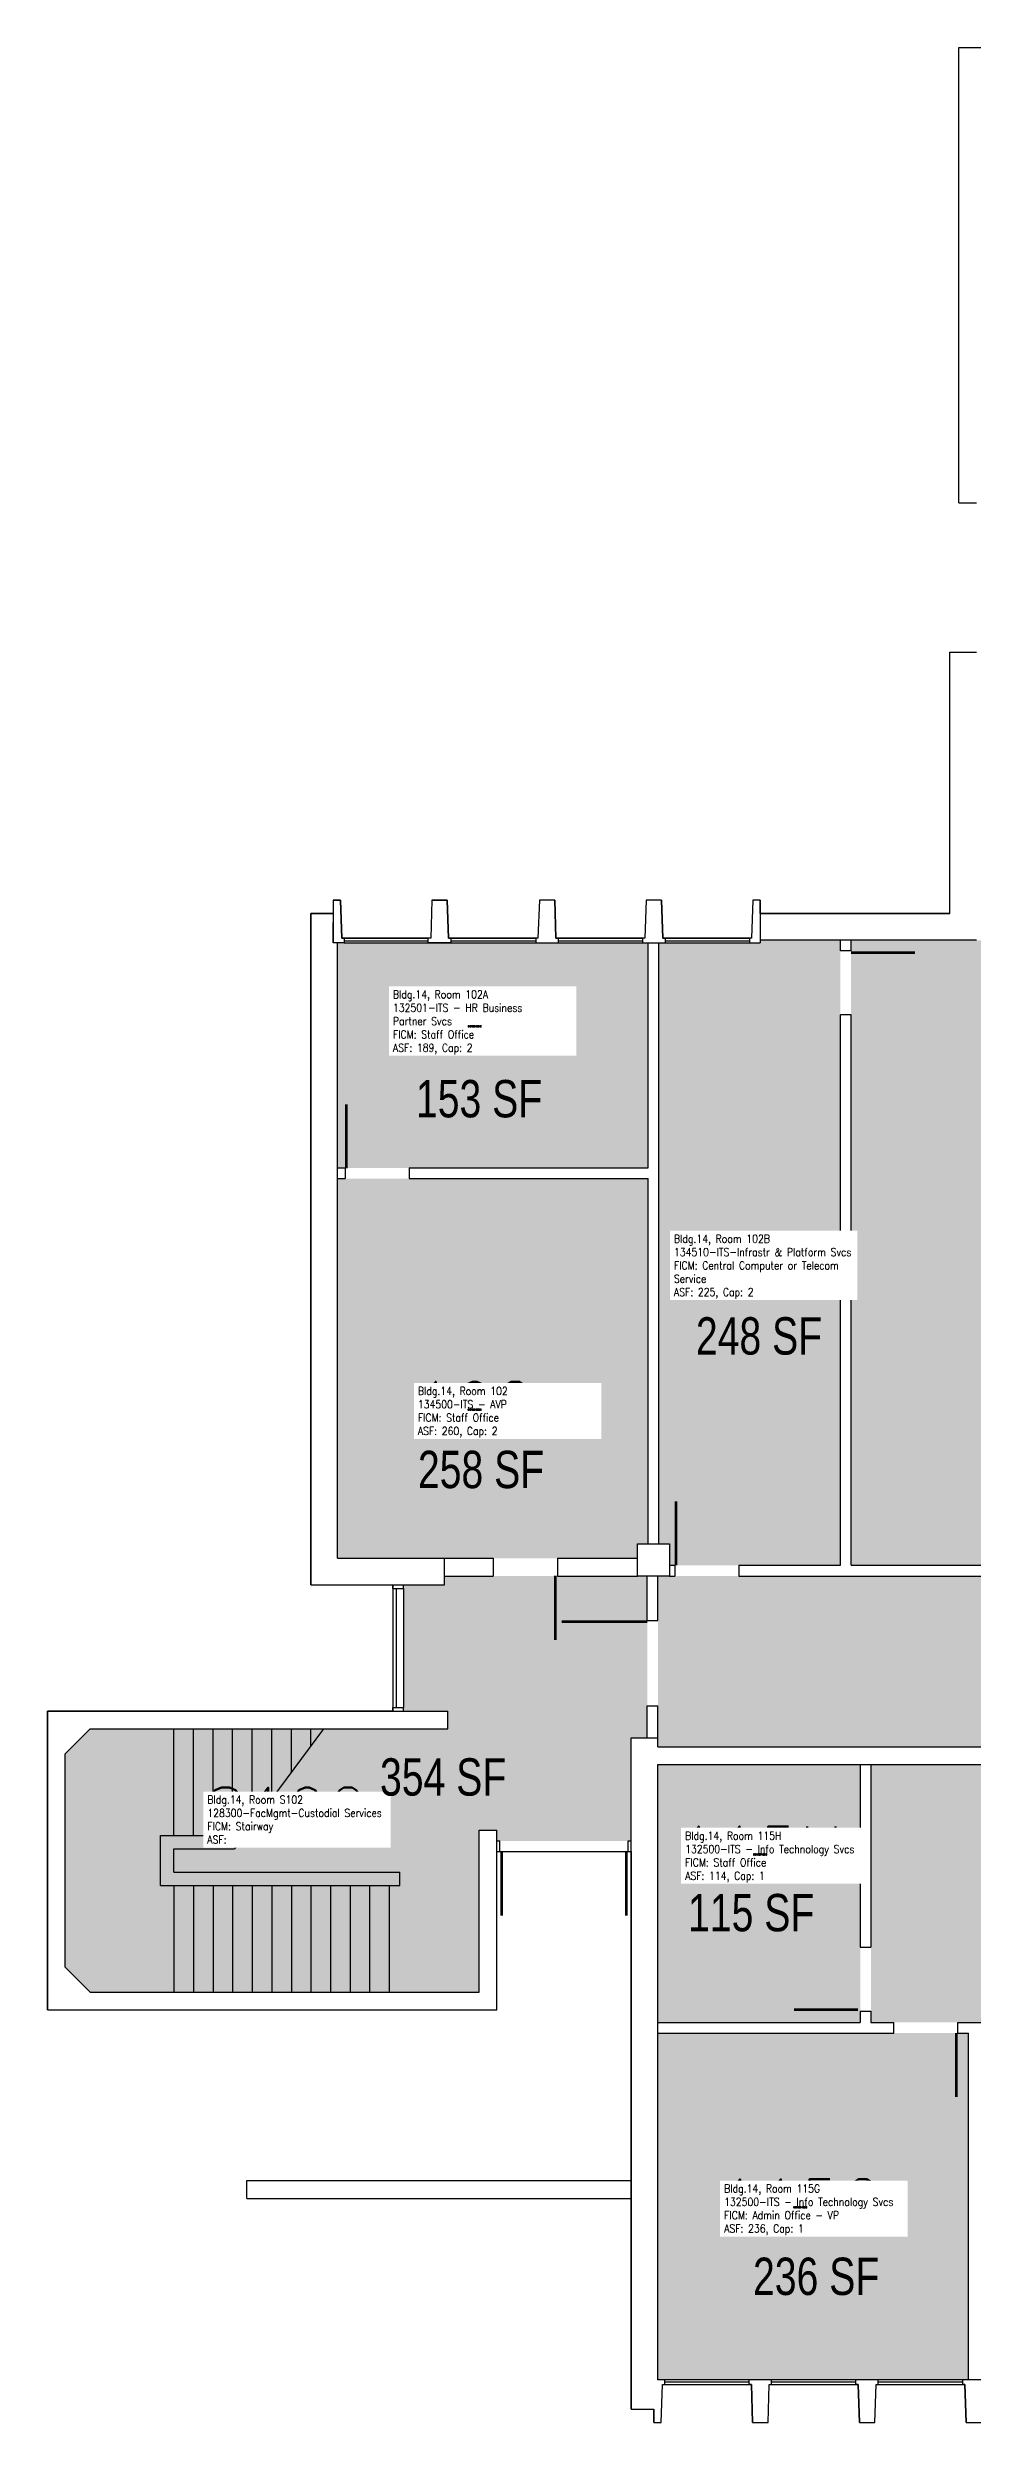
# Model space of a CAD drawing. Header units: inches. Extents: x -522 to 2084, y -844 to 492.
# Drawn here: x -522 to -2, y -844 to 492 of the extents above; entities that cross this region are included whole.
import ezdxf
from ezdxf.enums import TextEntityAlignment as Align

# ---------------------------------------------------------------- set-up
doc = ezdxf.new("R2010")
doc.units = ezdxf.units.IN
doc.header["$LTSCALE"] = 100
doc.header["$MEASUREMENT"] = 0
for name, color, linetype in [('A-DOOR', 2, 'CONTINUOUS'), ('A-FLOR', 3, 'CONTINUOUS'), ('A-GLAZ', 1, 'CONTINUOUS'), ('A-GLAZ-SILL', 2, 'CONTINUOUS'), ('A-IDEN-RNUM', 7, 'CONTINUOUS'), ('A-IDEN-SNUM', 4, 'CONTINUOUS'), ('A-IDEN-VNUM', 4, 'CONTINUOUS'), ('A-SITE', 3, 'CONTINUOUS'), ('A-WALL', 5, 'CONTINUOUS'), ('AREA-TEXT', 3, 'CONTINUOUS'), ('Rooms-Category-Color', 7, 'CONTINUOUS'), ('Rooms-College-Color', 7, 'CONTINUOUS'), ('Rooms-Department-Color', 7, 'CONTINUOUS'), ('Rooms-Division-Color', 7, 'CONTINUOUS'), ('Rooms-Information', 7, 'CONTINUOUS')]:
    doc.layers.add(name, color=color, linetype=linetype)
doc.styles.add('AREA', font='arial.ttf', dxfattribs={"width": 0.75, "height": 24})
doc.styles.add('ROOMSNUMBER', font='TXT.SHX', dxfattribs={"height": 0.03})
doc.styles.add('ROOMVNUMBER', font='simplex.shx', dxfattribs={"width": 0.85})

msp = doc.modelspace()

# ---------------------------------------------------------------- hatches: boundary and pattern name
at = {"layer": 'Rooms-Category-Color', "true_color": 0xfa9ba3}
for points in [[(-359, -11.5), (-184.5, -11.5), (-184.5, -138), (-359, -138)], [(-359, -144), (-184.5, -144), (-184.5, -349.5), (-190.5, -349.5), (-190.5, -357.5), (-359, -357.5)], [(-179, -473.5), (-65.3, -473.5), (-65.3, -618.5), (-179, -618.5)], [(-59.3, -473.5), (109.5, -473.5), (109.5, -481.5), (127.5, -481.5), (127.5, -473.5), (200.5, -473.5), (200.5, -469.5), (409.5, -469.5), (409.5, -481.5), (427.5, -481.5), (427.5, -469.5), (595.2, -469.5), (595.2, -618.5), (-59.3, -618.5)], [(-179, -624.5), (-4.5, -624.5), (-4.5, -819.5), (-179, -819.5)]]:
    msp.add_hatch(color=241, dxfattribs=at).paths.add_polyline_path(points)
at = {"layer": 'Rooms-Category-Color', "true_color": 0xe3c5e1}
for points in [[(-178.5, -11.5), (-121.5, -11.5), (-121.5, -10), (-76.5, -10), (-76.5, -361.5), (-172.5, -361.5), (-172.5, -349.5), (-178.5, -349.5)], [(253.3, -361.5), (127.5, -361.5), (127.5, -349.5), (109.5, -349.5), (109.5, -361.5), (-70.5, -361.5), (-70.5, -10), (253.3, -10)]]:
    msp.add_hatch(color=254, dxfattribs=at).paths.add_polyline_path(points)
at = {"layer": 'Rooms-Category-Color', "true_color": 0xadadad}
for points in [[(-190.5, -367.5), (-185, -367.5), (-185, -458.5), (-194, -458.5), (-194, -516.5), (-269.5, -516.5), (-269.5, -510.5), (-279.5, -510.5), (-279.5, -601.5), (-498, -601.5), (-512, -587.5), (-512, -467.5), (-498, -453.5), (-297, -453.5), (-297, -443.5), (-322, -443.5), (-322, -372.5), (-299, -372.5), (-299, -367.5)], [(-179, -463.5), (-179, -367.5), (1740, -367.5), (1740, -459), (1736, -459), (1736, -463.5), (1724, -463.5), (1724, -465.5), (1684, -465.5), (1684, -463.5)]]:
    msp.add_hatch(color=253, dxfattribs=at).paths.add_polyline_path(points)
at = {"layer": 'Rooms-College-Color', "true_color": 0x80bc67}
for points in [[(-359, -11.5), (-184.5, -11.5), (-184.5, -138), (-359, -138)], [(-178.5, -11.5), (-121.5, -11.5), (-121.5, -10), (-76.5, -10), (-76.5, -361.5), (-172.5, -361.5), (-172.5, -349.5), (-178.5, -349.5)], [(253.3, -361.5), (127.5, -361.5), (127.5, -349.5), (109.5, -349.5), (109.5, -361.5), (-70.5, -361.5), (-70.5, -10), (253.3, -10)], [(-359, -144), (-184.5, -144), (-184.5, -349.5), (-190.5, -349.5), (-190.5, -357.5), (-359, -357.5)], [(-179, -473.5), (-65.3, -473.5), (-65.3, -618.5), (-179, -618.5)], [(-59.3, -473.5), (109.5, -473.5), (109.5, -481.5), (127.5, -481.5), (127.5, -473.5), (200.5, -473.5), (200.5, -469.5), (409.5, -469.5), (409.5, -481.5), (427.5, -481.5), (427.5, -469.5), (595.2, -469.5), (595.2, -618.5), (-59.3, -618.5)], [(-179, -624.5), (-4.5, -624.5), (-4.5, -819.5), (-179, -819.5)]]:
    msp.add_hatch(color=83, dxfattribs=at).paths.add_polyline_path(points)
at = {"layer": 'Rooms-College-Color', "true_color": 0xadadad}
for points in [[(-190.5, -367.5), (-185, -367.5), (-185, -458.5), (-194, -458.5), (-194, -516.5), (-269.5, -516.5), (-269.5, -510.5), (-279.5, -510.5), (-279.5, -601.5), (-498, -601.5), (-512, -587.5), (-512, -467.5), (-498, -453.5), (-297, -453.5), (-297, -443.5), (-322, -443.5), (-322, -372.5), (-299, -372.5), (-299, -367.5)], [(-179, -463.5), (-179, -367.5), (1740, -367.5), (1740, -459), (1736, -459), (1736, -463.5), (1724, -463.5), (1724, -465.5), (1684, -465.5), (1684, -463.5)]]:
    msp.add_hatch(color=253, dxfattribs=at).paths.add_polyline_path(points)
at = {"layer": 'Rooms-Department-Color', "true_color": 0xfa003f}
for points in [[(-359, -11.5), (-184.5, -11.5), (-184.5, -138), (-359, -138)], [(-178.5, -11.5), (-121.5, -11.5), (-121.5, -10), (-76.5, -10), (-76.5, -361.5), (-172.5, -361.5), (-172.5, -349.5), (-178.5, -349.5)], [(253.3, -361.5), (127.5, -361.5), (127.5, -349.5), (109.5, -349.5), (109.5, -361.5), (-70.5, -361.5), (-70.5, -10), (253.3, -10)], [(-359, -144), (-184.5, -144), (-184.5, -349.5), (-190.5, -349.5), (-190.5, -357.5), (-359, -357.5)], [(-179, -473.5), (-65.3, -473.5), (-65.3, -618.5), (-179, -618.5)], [(-59.3, -473.5), (109.5, -473.5), (109.5, -481.5), (127.5, -481.5), (127.5, -473.5), (200.5, -473.5), (200.5, -469.5), (409.5, -469.5), (409.5, -481.5), (427.5, -481.5), (427.5, -469.5), (595.2, -469.5), (595.2, -618.5), (-59.3, -618.5)], [(-179, -624.5), (-4.5, -624.5), (-4.5, -819.5), (-179, -819.5)]]:
    msp.add_hatch(color=240, dxfattribs=at).paths.add_polyline_path(points)
at = {"layer": 'Rooms-Department-Color', "true_color": 0xacacac}
for points in [[(-190.5, -367.5), (-185, -367.5), (-185, -458.5), (-194, -458.5), (-194, -516.5), (-269.5, -516.5), (-269.5, -510.5), (-279.5, -510.5), (-279.5, -601.5), (-498, -601.5), (-512, -587.5), (-512, -467.5), (-498, -453.5), (-297, -453.5), (-297, -443.5), (-322, -443.5), (-322, -372.5), (-299, -372.5), (-299, -367.5)], [(-179, -463.5), (-179, -367.5), (1740, -367.5), (1740, -459), (1736, -459), (1736, -463.5), (1724, -463.5), (1724, -465.5), (1684, -465.5), (1684, -463.5)]]:
    msp.add_hatch(color=253, dxfattribs=at).paths.add_polyline_path(points)
at = {"layer": 'Rooms-Division-Color', "true_color": 0xfa003f}
for points in [[(-359, -11.5), (-184.5, -11.5), (-184.5, -138), (-359, -138)], [(-178.5, -11.5), (-121.5, -11.5), (-121.5, -10), (-76.5, -10), (-76.5, -361.5), (-172.5, -361.5), (-172.5, -349.5), (-178.5, -349.5)], [(253.3, -361.5), (127.5, -361.5), (127.5, -349.5), (109.5, -349.5), (109.5, -361.5), (-70.5, -361.5), (-70.5, -10), (253.3, -10)], [(-359, -144), (-184.5, -144), (-184.5, -349.5), (-190.5, -349.5), (-190.5, -357.5), (-359, -357.5)], [(-179, -473.5), (-65.3, -473.5), (-65.3, -618.5), (-179, -618.5)], [(-59.3, -473.5), (109.5, -473.5), (109.5, -481.5), (127.5, -481.5), (127.5, -473.5), (200.5, -473.5), (200.5, -469.5), (409.5, -469.5), (409.5, -481.5), (427.5, -481.5), (427.5, -469.5), (595.2, -469.5), (595.2, -618.5), (-59.3, -618.5)], [(-179, -624.5), (-4.5, -624.5), (-4.5, -819.5), (-179, -819.5)]]:
    msp.add_hatch(color=240, dxfattribs=at).paths.add_polyline_path(points)
at = {"layer": 'Rooms-Division-Color', "true_color": 0xadadad}
for points in [[(-190.5, -367.5), (-185, -367.5), (-185, -458.5), (-194, -458.5), (-194, -516.5), (-269.5, -516.5), (-269.5, -510.5), (-279.5, -510.5), (-279.5, -601.5), (-498, -601.5), (-512, -587.5), (-512, -467.5), (-498, -453.5), (-297, -453.5), (-297, -443.5), (-322, -443.5), (-322, -372.5), (-299, -372.5), (-299, -367.5)], [(-179, -463.5), (-179, -367.5), (1740, -367.5), (1740, -459), (1736, -459), (1736, -463.5), (1724, -463.5), (1724, -465.5), (1684, -465.5), (1684, -463.5)]]:
    msp.add_hatch(color=253, dxfattribs=at).paths.add_polyline_path(points)

# ---------------------------------------------------------------- linework, layer by layer
at = {"layer": 'A-DOOR'}
for points in [[(-70.6, -16.9, 1.5, 1.5, 0), (-34.6, -16.9, 0, 0, 0), (-34.6, -17.6, 0, 0, -0.414214), (-72.1, -52.1, 0, 0, -0.414214)], [(-354.1, -138.2, 1.5, 1.5, 0), (-354.1, -102.2, 0, 0, 0), (-353.3, -102.2, 0, 0, -0.414214), (-318.8, -139.7, 0, 0, -0.414214)], [(-168.8, -361.5, 1.5, 1.5, 0), (-168.8, -325.5, 0, 0, 0), (-168, -325.5, 0, 0, -0.414214), (-133.5, -363, 0, 0, -0.414214)], [(-236.6, -367.4, 1.5, 1.5, 0), (-236.6, -403.4, 0, 0, 0), (-237.3, -403.4, 0, 0, -0.414214), (-271.8, -365.9, 0, 0, -0.414214)], [(-185, -393.2, 1.5, 1.5, 0), (-233, -393.2, 0, 0, 0), (-233, -392.5, 0, 0, 0.414214), (-185, -440.5, 0, 0, 0.414214)], [(-266.8, -522.5, 1.5, 1.5, 0), (-266.8, -558.5, 0, 0, 0), (-266, -558.5, 0, 0, 0.414214), (-231.5, -521, 0, 0, 0.414214)], [(-196.8, -522.5, 1.5, 1.5, 0), (-196.8, -558.5, 0, 0, 0), (-197.5, -558.5, 0, 0, -0.414214), (-232, -521, 0, 0, -0.414214)], [(-66.5, -611.4, 1.5, 1.5, 0), (-102.5, -611.4, 0, 0, 0), (-102.5, -610.7, 0, 0, -0.414214), (-65, -576.2, 0, 0, -0.414214)], [(-11.3, -624.5, 1.5, 1.5, 0), (-11.3, -660.5, 0, 0, 0), (-12, -660.5, 0, 0, -0.414214), (-46.5, -623, 0, 0, -0.414214)]]:
    msp.add_lwpolyline(points, format="xyseb", dxfattribs=at)
at = {"layer": 'A-FLOR'}
for p, q in [((-361.5, 5), (-374, 5)), ((-374, 5), (-374, -372.5)), ((-357.4, 12.5), (-361.5, 12.5)), ((-361.5, 12.5), (-361.5, 5)), ((-356.6, -8.9), (-357.4, 12.5)), ((-306, 12.5), (-306.7, -8.9)), ((-297.4, 12.5), (-306, 12.5)), ((-296.6, -8.9), (-297.4, 12.5)), ((-245.6, 12.5), (-246.4, -8.9)), ((-237, 12.5), (-245.6, 12.5)), ((-236.3, -8.9), (-237, 12.5)), ((-185.6, 12.5), (-186.4, -8.9)), ((-177, 12.5), (-185.6, 12.5)), ((-176.3, -8.9), (-177, 12.5)), ((-125.6, 12.5), (-126.4, -8.9)), ((-121.5, 12.5), (-125.6, 12.5)), ((-121.5, 5), (-121.5, 12.5)), ((-15, 5), (-121.5, 5)), ((-306.7, -8.9), (-356.6, -8.9)), ((-246.4, -8.9), (-296.6, -8.9)), ((-186.4, -8.9), (-236.3, -8.9)), ((-126.4, -8.9), (-176.3, -8.9)), ((-374, -372.5), (-328, -372.5)), ((-328, -372.5), (-328, -443.5)), ((-328, -443.5), (-522, -443.5)), ((-522, -443.5), (-522, -611.5)), ((-451, -513.5), (-451, -453.5)), ((-440, -513.5), (-440, -453.5)), ((-429, -513.5), (-429, -453.5)), ((-418, -513.5), (-418, -453.5)), ((-367, -453.5), (-416.9, -521)), ((-407, -507.6), (-407, -453.5)), ((-396, -492.8), (-396, -453.5)), ((-385, -477.9), (-385, -453.5)), ((-374, -463), (-374, -453.5)), ((-269.5, -611.5), (-269.5, -522.5)), ((-269.5, -522.5), (-194, -522.5)), ((-194, -522.5), (-194, -836)), ((-451, -541.5), (-451, -601.5)), ((-440, -541.5), (-440, -601.5)), ((-429, -541.5), (-429, -601.5)), ((-418, -541.5), (-418, -601.5)), ((-407, -541.5), (-407, -601.5)), ((-396, -541.5), (-396, -601.5)), ((-385, -541.5), (-385, -601.5)), ((-374, -541.5), (-374, -601.5)), ((-363, -541.5), (-363, -601.5)), ((-352, -541.5), (-352, -601.5)), ((-341, -541.5), (-341, -601.5)), ((-330, -541.5), (-330, -601.5)), ((-522, -611.5), (-269.5, -611.5)), ((-177.1, -843.5), (-176.4, -822.1)), ((-176.4, -822.1), (-126.5, -822.1)), ((-126.5, -822.1), (-125.8, -843.5)), ((-117.1, -843.5), (-116.4, -822.1)), ((-116.4, -822.1), (-66.5, -822.1)), ((-66.5, -822.1), (-65.8, -843.5)), ((-57.1, -843.5), (-56.4, -822.1)), ((-56.4, -822.1), (-6.5, -822.1)), ((-6.5, -822.1), (-5.8, -843.5)), ((-194, -836), (-181.3, -836)), ((-181.3, -836), (-181.3, -843.5)), ((-181.3, -843.5), (-177.1, -843.5)), ((-125.8, -843.5), (-117.1, -843.5)), ((-65.8, -843.5), (-57.1, -843.5)), ((-5.8, -843.5), (2.9, -843.5))]:
    msp.add_line(p, q, dxfattribs=at)
at = {"layer": 'A-GLAZ'}
for p, q in [((-355.4, -10.3), (-308.2, -10.3)), ((-295.4, -10.3), (-247.6, -10.3)), ((-234.8, -10.3), (-187.6, -10.3)), ((-174.8, -10.3), (-127.6, -10.3)), ((-326, -374.5), (-326, -441.5)), ((-127.9, -820.8), (-175.2, -820.8)), ((-67.9, -820.8), (-115.2, -820.8)), ((-7.9, -820.8), (-55.2, -820.8))]:
    msp.add_line(p, q, dxfattribs=at)
at = {"layer": 'A-GLAZ-SILL'}
for p, q in [((-355.4, -8.9), (-308.2, -8.9)), ((-355.4, -11.5), (-127.6, -11.5)), ((-295.4, -8.9), (-247.6, -8.9)), ((-234.8, -8.9), (-187.6, -8.9)), ((-174.8, -8.9), (-127.6, -8.9)), ((-328, -374.5), (-328, -372.5)), ((-322, -374.5), (-322, -372.5)), ((-328, -374.5), (-328, -441.5)), ((-322, -374.5), (-322, -441.5)), ((1732.4, -819.5), (-175.2, -819.5)), ((-175.2, -822.1), (-126.5, -822.1)), ((-116.4, -822.1), (-66.5, -822.1)), ((-56.4, -822.1), (-6.5, -822.1))]:
    msp.add_line(p, q, dxfattribs=at)
at = {"layer": 'A-SITE'}
for p, q in [((-410, -707.5), (-194, -707.5)), ((-410, -717.5), (-410, -707.5)), ((-410, -717.5), (-194, -717.5))]:
    msp.add_line(p, q, dxfattribs=at)
at = {"layer": 'A-WALL'}
for p, q in [((-10, 492), (847, 492)), ((-10, 236), (-10, 492)), ((-10, 236), (0, 236)), ((-15, 5), (-15, 152)), ((-15, 152), (0, 152)), ((-374, 5), (-361.5, 5)), ((-374, -372.5), (-374, 5)), ((-361.5, 12.5), (-357.4, 12.5)), ((-361.5, 12.5), (-361.5, -11.5)), ((-361.5, -11.5), (-361.5, 0)), ((-357.4, 12.5), (-356.6, -8.9)), ((-306, 12.5), (-306.7, -8.9)), ((-306, 12.5), (-297.4, 12.5)), ((-297.4, 12.5), (-296.6, -8.9)), ((-245.6, 12.5), (-246.4, -8.9)), ((-237, 12.5), (-245.6, 12.5)), ((-237, 12.5), (-236.3, -8.9)), ((-185.6, 12.5), (-186.4, -8.9)), ((-177, 12.5), (-185.6, 12.5)), ((-177, 12.5), (-176.3, -8.9)), ((-125.6, 12.5), (-126.4, -8.9)), ((-121.5, 12.5), (-125.6, 12.5)), ((-121.5, 12.5), (-121.5, -11.5)), ((-121.5, 5), (-15, 5)), ((-355.4, -11.5), (-361.5, -11.5)), ((-359, -357.5), (-359, -11.5)), ((-356.6, -8.9), (-355.4, -8.9)), ((-355.4, -8.9), (-355.4, -11.5)), ((-306.7, -8.9), (-308.2, -8.9)), ((-308.2, -11.5), (-308.2, -8.9)), ((-295.4, -11.5), (-308.2, -11.5)), ((-296.6, -8.9), (-295.4, -8.9)), ((-295.4, -8.9), (-295.4, -11.5)), ((-246.4, -8.9), (-247.6, -8.9)), ((-247.6, -8.9), (-247.6, -11.5)), ((-247.6, -11.5), (-234.8, -11.5)), ((-236.3, -8.9), (-234.8, -8.9)), ((-234.8, -11.5), (-234.8, -8.9)), ((-187.6, -8.9), (-187.6, -11.5)), ((-186.4, -8.9), (-187.6, -8.9)), ((-187.6, -11.5), (-174.8, -11.5)), ((-184.5, -99), (-184.5, -11.5)), ((-178.5, -129.5), (-178.5, -11.5)), ((-176.3, -8.9), (-174.8, -8.9)), ((-174.8, -11.5), (-174.8, -8.9)), ((-127.6, -8.9), (-127.6, -11.5)), ((-126.4, -8.9), (-127.6, -8.9)), ((-127.6, -11.5), (-121.5, -11.5)), ((0, -10), (-121.5, -10)), ((-76.5, -16), (-76.5, -10)), ((-70.5, -16), (-70.5, -10)), ((-70.5, -16), (-76.5, -16)), ((-70.5, -52), (-76.5, -52)), ((-76.5, -361.5), (-76.5, -52)), ((-70.5, -361.5), (-70.5, -52)), ((-184.5, -138), (-184.5, -99)), ((-178.5, -270.5), (-178.5, -129.5)), ((-359, -138), (-354.8, -138)), ((-359, -144), (-354.8, -144)), ((-354.8, -138), (-354.8, -144)), ((-318.8, -138), (-184.5, -138)), ((-318.8, -138), (-318.8, -144)), ((-318.8, -144), (-184.5, -144)), ((-184.5, -270.5), (-184.5, -144)), ((-184.5, -349.5), (-184.5, -270.5)), ((-178.5, -349.5), (-178.5, -270.5)), ((-359, -357.5), (-299, -357.5)), ((-299, -372.5), (-299, -357.5)), ((-299, -357.5), (-271.5, -357.5)), ((-271.5, -357.5), (-271.5, -367.5)), ((-235.5, -357.5), (-190.5, -357.5)), ((-235.5, -357.5), (-235.5, -367.5)), ((-190.5, -349.5), (-172.5, -349.5)), ((-190.5, -367.5), (-190.5, -349.5)), ((-172.5, -349.5), (-172.5, -367.5)), ((-374, -372.5), (-299, -372.5)), ((-328, -374.5), (-328, -372.5)), ((-322, -374.5), (-322, -372.5)), ((-299, -367.5), (-271.5, -367.5)), ((-235.5, -367.5), (-190.5, -367.5)), ((-172.5, -367.5), (-190.5, -367.5)), ((-185, -392.5), (-185, -367.5)), ((-179, -392.5), (-179, -367.5)), ((-172.5, -361.5), (-169.5, -361.5)), ((-172.5, -367.5), (-169.5, -367.5)), ((-169.5, -361.5), (-169.5, -367.5)), ((-133.5, -361.5), (-76.5, -361.5)), ((-133.5, -361.5), (-133.5, -367.5)), ((-133.5, -367.5), (173, -367.5)), ((-70.5, -361.5), (109.5, -361.5)), ((-328, -374.5), (-322, -374.5)), ((-185, -392.5), (-179, -392.5)), ((-185, -458.5), (-185, -440.5)), ((-185, -440.5), (-179, -440.5)), ((-179, -458.5), (-179, -440.5)), ((-522, -443.5), (-297, -443.5)), ((-522, -611.5), (-522, -443.5)), ((-498, -453.5), (-512, -467.5)), ((-498, -453.5), (-297, -453.5)), ((-328, -443.5), (-328, -441.5)), ((-328, -441.5), (-322, -441.5)), ((-328, -441.5), (-328, -443.5)), ((-328, -443.5), (-322, -443.5)), ((-322, -443.5), (-322, -441.5)), ((-322, -443.5), (-322, -441.5)), ((-297, -453.5), (-297, -443.5)), ((-194, -836), (-194, -458.5)), ((-194, -458.5), (-179, -458.5)), ((-179, -463.5), (-179, -458.5)), ((-179, -463.5), (-58, -463.5)), ((-58, -463.5), (-22, -463.5)), ((-22, -463.5), (127.5, -463.5)), ((-512, -587.5), (-512, -467.5)), ((-179, -473.5), (-58, -473.5)), ((-179, -819.5), (-179, -473.5)), ((-65.3, -473.5), (-65.3, -576.2)), ((-59.3, -473.5), (-59.3, -576.2)), ((-58, -473.5), (-22, -473.5)), ((-22, -473.5), (109.5, -473.5)), ((-458.5, -541.5), (-458.5, -513.5)), ((-458.5, -513.5), (-411.3, -513.5)), ((-279.5, -510.5), (-269.5, -510.5)), ((-279.5, -601.5), (-279.5, -510.5)), ((-269.5, -611.5), (-269.5, -510.5)), ((-269.5, -516.5), (-267.8, -516.5)), ((-267.8, -522.5), (-267.8, -516.5)), ((-195.8, -516.5), (-194, -516.5)), ((-195.8, -522.5), (-195.8, -516.5)), ((-451, -534), (-451, -521)), ((-451, -521), (-416.9, -521)), ((-451, -534), (-324, -534)), ((-324, -541.5), (-324, -534)), ((-269.5, -522.5), (-267.8, -522.5)), ((-195.8, -522.5), (-194, -522.5)), ((-458.5, -541.5), (-324, -541.5)), ((-512, -587.5), (-498, -601.5)), ((-65.3, -576.2), (-59.3, -576.2)), ((-522, -611.5), (-269.5, -611.5)), ((-498, -601.5), (-279.5, -601.5)), ((-65.3, -612.2), (-65.3, -618.5)), ((-65.3, -612.2), (-59.3, -612.2)), ((-59.3, -612.2), (-59.3, -618.5)), ((-179, -618.5), (-65.3, -618.5)), ((-179, -624.5), (-46.5, -624.5)), ((-59.3, -618.5), (-46.5, -618.5)), ((-46.5, -624.5), (-46.5, -618.5)), ((-10.5, -618.5), (7.5, -618.5)), ((-10.5, -624.5), (-10.5, -618.5)), ((-10.5, -624.5), (-4.5, -624.5)), ((-4.5, -819.5), (-4.5, -624.5)), ((-175.2, -819.5), (-179, -819.5)), ((-177.1, -843.5), (-176.4, -822.1)), ((-176.4, -822.1), (-175.2, -822.1)), ((-175.2, -822.1), (-175.2, -819.5)), ((-115.2, -819.5), (-127.9, -819.5)), ((-127.9, -819.5), (-127.9, -822.1)), ((-126.5, -822.1), (-127.9, -822.1)), ((-125.8, -843.5), (-126.5, -822.1)), ((-117.1, -843.5), (-116.4, -822.1)), ((-116.4, -822.1), (-115.2, -822.1)), ((-115.2, -822.1), (-115.2, -819.5)), ((-55.2, -819.5), (-67.9, -819.5)), ((-67.9, -819.5), (-67.9, -822.1)), ((-66.5, -822.1), (-67.9, -822.1)), ((-65.8, -843.5), (-66.5, -822.1)), ((-57.1, -843.5), (-56.4, -822.1)), ((-56.4, -822.1), (-55.2, -822.1)), ((-55.2, -822.1), (-55.2, -819.5)), ((4.8, -819.5), (-7.9, -819.5)), ((-7.9, -819.5), (-7.9, -822.1)), ((-6.5, -822.1), (-7.9, -822.1)), ((-5.8, -843.5), (-6.5, -822.1)), ((-194, -836), (-181.3, -836)), ((-181.3, -843.5), (-181.3, -836)), ((-181.3, -843.5), (-177.1, -843.5)), ((-125.8, -843.5), (-117.1, -843.5)), ((-65.8, -843.5), (-57.1, -843.5)), ((-5.8, -843.5), (2.9, -843.5))]:
    msp.add_line(p, q, dxfattribs=at)

# ---------------------------------------------------------------- texts
at = {"layer": 'A-IDEN-RNUM', "style": 'ROOMSNUMBER', "width": 0.85}
for s, p in [('0102-A0', (-282, -58.4)), ('0102-B0', (-124.9, -179.2)), ('0102-00', (-282, -274)), ('S102-00', (-376.9, -503.2)), ('0115-H0', (-121.6, -524.1)), ('0115-G0', (-99, -722.5))]:
    msp.add_text(s, height=1, rotation=360, dxfattribs=at).set_placement(p, align=Align.MIDDLE)
at = {"layer": 'A-IDEN-SNUM', "style": 'ROOMSNUMBER', "width": 0.85}
for s, p in [('01400102A0', (-282, -58.4)), ('01400102B0', (-124.9, -179.2)), ('0140010200', (-282, -274)), ('0140S10200', (-376.9, -503.2)), ('01400115H0', (-121.6, -524.1)), ('01400115G0', (-99, -722.5))]:
    msp.add_text(s, height=1, rotation=360, dxfattribs=at).set_placement(p, align=Align.MIDDLE)
at = {"layer": 'A-IDEN-VNUM', "style": 'ROOMVNUMBER', "width": 0.85}
for s, p in [('102A', (-282, -58.4)), ('102B', (-125.4, -195.9)), ('102', (-282, -274)), ('S102', (-387.6, -502.2)), ('115H', (-121.6, -524.1)), ('115G', (-99, -722.5))]:
    msp.add_text(s, height=31.5, dxfattribs=at).set_placement(p, align=Align.MIDDLE_CENTER)
at = {"layer": 'AREA-TEXT', "style": 'AREA', "width": 0.75}
for s, p in [('153 SF', (-279.5, -99.1)), ('248 SF', (-122.2, -232.5)), ('258 SF', (-278.4, -307.6)), ('354 SF', (-299.7, -480.5)), ('115 SF', (-126.6, -556.8)), ('236 SF', (-90.1, -761.3))]:
    msp.add_text(s, height=21, dxfattribs=at).set_placement(p, align=Align.MIDDLE_CENTER)

# ---------------------------------------------------------------- next in the draw order: texts
at = {"layer": 'Rooms-Information', "char_height": 4.5, "width": 100.8, "attachment_point": 7, "style": 'ROOMVNUMBER', "bg_fill": 3, "box_fill_scale": 1.5, "bg_fill_color": 256, "bg_fill_true_color": 13158600, "bg_fill_transparency": 0}
for s, insert in [('Bldg.14, Room 102A^M^J132501-ITS - HR Business Partner Svcs^M^JFICM: Staff Office^M^JASF: 189, Cap: 2', (-327.9, -74.2)), ('Bldg.14, Room 102B^M^J134510-ITS-Infrastr & Platform Svcs^M^JFICM: Central Computer or Telecom Service^M^JASF: 225, Cap: 2', (-170, -211.6)), ('Bldg.14, Room 102^M^J134500-ITS - AVP^M^JFICM: Staff Office^M^JASF: 260, Cap: 2', (-313.9, -289.7)), ('Bldg.14, Room S102^M^J128300-FacMgmt-Custodial Services^M^JFICM: Stairway^M^JASF: ', (-432.2, -518)), ('Bldg.14, Room 115H^M^J132500-ITS - Info Technology Svcs^M^JFICM: Staff Office^M^JASF: 114, Cap: 1', (-163.7, -539.8)), ('Bldg.14, Room 115G^M^J132500-ITS - Info Technology Svcs^M^JFICM: Admin Office - VP^M^JASF: 236, Cap: 1', (-141.8, -738.2))]:
    msp.add_mtext(s, dxfattribs=dict(at, insert=insert))

doc.saveas('drawing.dxf')
